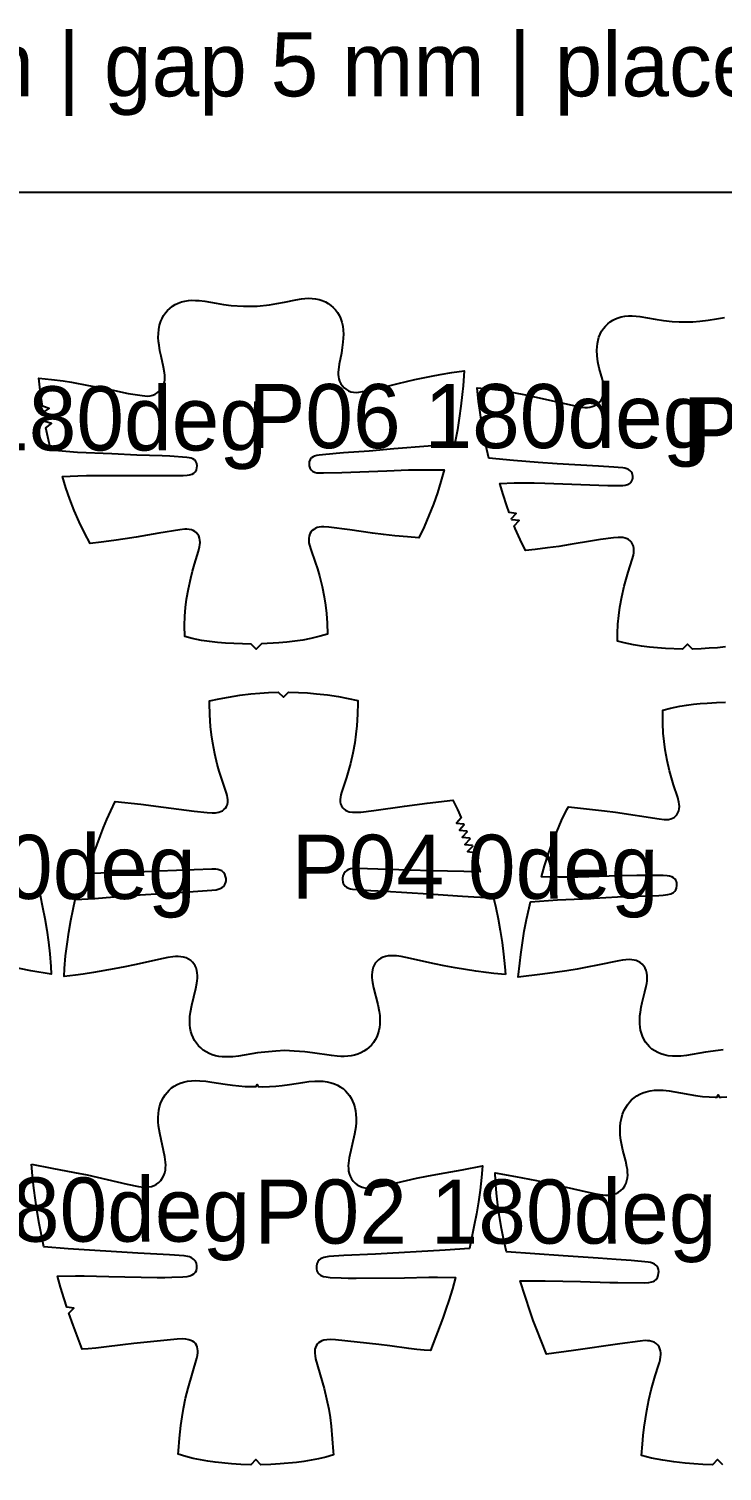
# Model space of a CAD drawing. Header units: millimetres. Extents: x 0 to 2016, y 0 to 4064.
# Drawn here: x 351 to 622, y 3501 to 4064 of the extents above; entities that cross this region are included whole.
import ezdxf

# ---------------------------------------------------------------- set-up
doc = ezdxf.new("R2010")
doc.units = ezdxf.units.MM
for name, color, linetype in [('ANNOTATION', 3, 'Continuous'), ('LEATHER', 1, 'Continuous'), ('PIECES', 5, 'Continuous')]:
    doc.layers.add(name, color=color, linetype=linetype)

msp = doc.modelspace()

# ---------------------------------------------------------------- linework, layer by layer
at = {"layer": 'LEATHER'}
msp.add_lwpolyline([(0, 0), (2000, 0), (2000, 4000), (0, 4000)], close=True, dxfattribs=at)
at = {"layer": 'PIECES'}
for points in [[(441.81, 3823.95), (439.84, 3821.91), (437.81, 3823.88), (431.04, 3824.08), (427.87, 3824.25), (424.71, 3824.49), (421.57, 3824.85), (418.44, 3825.33), (414.82, 3826.09), (411.9, 3826.85), (411.85, 3831.09), (412, 3834.83), (412.26, 3838.12), (412.66, 3841.39), (413.35, 3845.5), (414.25, 3849.58), (414.95, 3852.33), (415.74, 3855.06), (417.29, 3860.07), (417.71, 3861.79), (417.85, 3862.65), (417.9, 3863.52), (417.86, 3864.4), (417.69, 3865.26), (417.38, 3866.07), (416.93, 3866.82), (416.43, 3867.37), (415.85, 3867.83), (415.2, 3868.19), (414.49, 3868.45), (413.65, 3868.63), (412.78, 3868.7), (411.91, 3868.69), (409.96, 3868.5), (401.74, 3867.15), (393.01, 3865.58), (388.63, 3864.88), (384.24, 3864.25), (379.34, 3863.61), (374.96, 3863.1), (372.76, 3867.31), (370.71, 3871.61), (368.82, 3875.98), (367.11, 3880.35), (365.55, 3884.77), (364.16, 3889.24), (370.23, 3889.52), (373.57, 3889.62), (378.04, 3889.68), (386.57, 3889.68), (404.14, 3889.58), (411.29, 3889.66), (412.86, 3889.74), (413.83, 3889.88), (414.76, 3890.16), (415.45, 3890.56), (416.03, 3891.12), (416.44, 3891.82), (416.69, 3892.6), (416.76, 3893.44), (416.63, 3894.27), (416.26, 3895.06), (415.68, 3895.72), (415.11, 3896.1), (414.48, 3896.36), (413.59, 3896.57), (412.68, 3896.68), (406.04, 3897.12), (403.15, 3897.26), (393.16, 3897.59), (383.48, 3898.11), (370.06, 3898.67), (365.47, 3898.98), (359.63, 3899.52), (358.44, 3904.72), (357.73, 3908.25), (359.97, 3909.92), (357.29, 3910.7), (357.2, 3911.2), (359.46, 3912.85), (356.78, 3913.66), (356.71, 3914.16), (359, 3915.76), (356.34, 3916.63), (355.64, 3921.73), (354.96, 3927.63), (359.88, 3927.12), (364.45, 3926.51), (367.75, 3925.98), (374.32, 3924.79), (380.95, 3923.54), (389.79, 3921.66), (395.33, 3920.81), (396.38, 3920.68), (397.43, 3920.64), (398.48, 3920.73), (399.44, 3920.97), (400.35, 3921.36), (401.19, 3921.88), (401.96, 3922.51), (402.7, 3923.32), (403.31, 3924.23), (403.75, 3925.23), (403.98, 3926.09), (404.11, 3926.97), (404.14, 3927.86), (404.1, 3928.76), (404.01, 3929.65), (403.63, 3931.85), (402.65, 3936.15), (402.22, 3938.28), (401.87, 3940.43), (401.69, 3941.96), (401.6, 3943.48), (401.61, 3945.01), (401.75, 3946.63), (402.06, 3948.23), (402.54, 3949.78), (403.04, 3950.92), (403.65, 3952.01), (404.35, 3953.03), (405.16, 3953.97), (406.06, 3954.83), (407.09, 3955.64), (408.2, 3956.33), (409.38, 3956.9), (410.61, 3957.34), (411.96, 3957.68), (413.33, 3957.88), (414.72, 3957.96), (416.12, 3957.95), (417.51, 3957.85), (419.73, 3957.57), (424.13, 3956.8), (427.09, 3956.32), (430.07, 3955.96), (434.81, 3955.64), (440.21, 3955.74), (444.93, 3956.21), (447.9, 3956.69), (450.84, 3957.27), (455.21, 3958.19), (457.42, 3958.55), (458.81, 3958.69), (460.21, 3958.76), (461.6, 3958.72), (462.98, 3958.57), (464.34, 3958.28), (465.58, 3957.88), (466.78, 3957.35), (467.91, 3956.7), (468.97, 3955.93), (469.9, 3955.1), (470.74, 3954.19), (471.48, 3953.19), (472.12, 3952.13), (472.66, 3951), (473.2, 3949.47), (473.56, 3947.89), (473.76, 3946.27), (473.83, 3944.74), (473.79, 3943.21), (473.66, 3941.69), (473.39, 3939.53), (473.03, 3937.38), (472.2, 3933.05), (471.9, 3930.84), (471.84, 3929.94), (471.83, 3929.04), (471.89, 3928.15), (472.05, 3927.28), (472.31, 3926.43), (472.79, 3925.44), (473.43, 3924.56), (474.19, 3923.78), (474.99, 3923.17), (475.85, 3922.68), (476.77, 3922.32), (477.73, 3922.11), (478.78, 3922.06), (479.83, 3922.14), (484.16, 3922.9), (486.39, 3923.34), (495.16, 3925.53), (501.73, 3927.02), (508.27, 3928.43), (511.54, 3929.08), (516.09, 3929.84), (520.99, 3930.52), (520.52, 3924.6), (520.19, 3921.27), (519.67, 3916.65), (519.05, 3912.05), (518.31, 3907.51), (517.3, 3902.27), (511.49, 3901.53), (506.91, 3901.06), (493.52, 3900.03), (483.86, 3899.18), (473.89, 3898.5), (471, 3898.26), (464.39, 3897.58), (463.48, 3897.44), (462.6, 3897.2), (461.98, 3896.91), (461.42, 3896.52), (460.86, 3895.84), (460.52, 3895.03), (460.42, 3894.2), (460.52, 3893.36), (460.79, 3892.59), (461.23, 3891.91), (461.83, 3891.37), (462.53, 3891), (463.47, 3890.74), (464.44, 3890.64), (466.02, 3890.62), (473.17, 3890.79), (490.72, 3891.5), (499.24, 3891.8), (503.72, 3891.89), (507.06, 3891.91), (513.14, 3891.84), (511.9, 3887.33), (510.5, 3882.85), (508.94, 3878.43), (507.2, 3873.99), (505.3, 3869.62), (503.25, 3865.34), (498.86, 3865.7), (493.94, 3866.17), (489.53, 3866.64), (485.13, 3867.19), (476.35, 3868.46), (468.08, 3869.52), (466.13, 3869.63), (465.26, 3869.61), (464.4, 3869.51), (463.56, 3869.3), (462.86, 3869.02), (462.23, 3868.63), (461.66, 3868.16), (461.18, 3867.59), (460.75, 3866.83), (460.48, 3866), (460.34, 3865.14), (460.32, 3864.26), (460.4, 3863.4), (460.57, 3862.53), (461.06, 3860.84), (462.78, 3855.88), (463.66, 3853.18), (464.46, 3850.45), (465.49, 3846.41), (466.34, 3842.32), (466.85, 3839.07), (467.23, 3835.8), (467.5, 3832.06), (467.6, 3827.82), (464.71, 3826.96), (461.12, 3826.08), (458.01, 3825.48), (454.88, 3825.02), (451.73, 3824.66), (448.57, 3824.38), (441.81, 3823.95)], [(537.03, 3694.97), (532.6, 3695.44), (529.5, 3695.82), (525.54, 3696.38), (517.4, 3697.69), (513.21, 3698.44), (509.43, 3699.19), (498.24, 3701.68), (496.39, 3702.02), (494.53, 3702.27), (493.47, 3702.35), (492.41, 3702.37), (491.36, 3702.29), (490.32, 3702.11), (489.32, 3701.79), (488.38, 3701.34), (487.51, 3700.74), (486.86, 3700.13), (486.29, 3699.44), (485.82, 3698.68), (485.46, 3697.87), (485.17, 3696.9), (485, 3695.91), (484.94, 3694.9), (484.96, 3693.89), (485.06, 3692.87), (485.21, 3691.86), (485.62, 3689.86), (487.27, 3683.29), (487.78, 3680.63), (488, 3678.99), (488.1, 3677.35), (488.07, 3675.7), (487.92, 3674.41), (487.67, 3673.14), (487.3, 3671.91), (486.82, 3670.71), (486.23, 3669.58), (485.54, 3668.52), (484.75, 3667.53), (483.87, 3666.63), (482.89, 3665.81), (481.8, 3665.08), (480.64, 3664.46), (479.43, 3663.95), (478.17, 3663.57), (476.84, 3663.29), (475.5, 3663.12), (474.14, 3663.05), (472.78, 3663.06), (471.42, 3663.14), (469.16, 3663.38), (461.75, 3664.5), (458.84, 3664.86), (454.55, 3665.19), (451.02, 3665.36), (447.5, 3665.17), (443.21, 3664.8), (440.3, 3664.42), (432.91, 3663.24), (430.64, 3662.98), (429.28, 3662.9), (427.92, 3662.87), (426.57, 3662.93), (425.22, 3663.09), (423.89, 3663.36), (422.63, 3663.73), (421.41, 3664.23), (420.24, 3664.84), (419.15, 3665.57), (418.17, 3666.37), (417.28, 3667.27), (416.48, 3668.25), (415.78, 3669.31), (415.19, 3670.43), (414.7, 3671.63), (414.32, 3672.86), (414.05, 3674.13), (413.9, 3675.41), (413.85, 3677.06), (413.94, 3678.71), (414.15, 3680.35), (414.64, 3683.01), (416.24, 3689.6), (416.63, 3691.59), (416.77, 3692.61), (416.86, 3693.62), (416.88, 3694.64), (416.81, 3695.65), (416.64, 3696.64), (416.34, 3697.6), (415.96, 3698.41), (415.49, 3699.17), (414.92, 3699.85), (414.26, 3700.46), (413.39, 3701.05), (412.45, 3701.49), (411.44, 3701.8), (410.4, 3701.98), (409.35, 3702.05), (408.29, 3702.03), (407.23, 3701.94), (405.37, 3701.67), (403.52, 3701.31), (392.35, 3698.74), (388.58, 3697.96), (384.4, 3697.18), (376.27, 3695.8), (372.31, 3695.21), (369.22, 3694.81), (364.79, 3694.3), (364.98, 3697.35), (365.43, 3702.3), (365.97, 3706.92), (366.64, 3711.51), (367.42, 3716.05), (368.32, 3720.56), (369.15, 3724.26), (376.81, 3724.73), (381.29, 3725.05), (394.49, 3726.07), (411.42, 3727.19), (417.05, 3727.53), (422.49, 3727.92), (424.18, 3728.1), (424.99, 3728.27), (425.77, 3728.52), (426.49, 3728.9), (427, 3729.31), (427.42, 3729.81), (427.74, 3730.38), (427.95, 3731.04), (428.04, 3731.73), (428.02, 3732.42), (427.87, 3733.29), (427.55, 3734.12), (427.05, 3734.84), (426.39, 3735.42), (425.66, 3735.78), (424.88, 3735.99), (424.06, 3736.11), (422.43, 3736.17), (401.81, 3735.36), (393.49, 3734.96), (374.33, 3734.46), (375.31, 3738.28), (376.46, 3742.17), (377.67, 3745.73), (378.98, 3749.25), (380.21, 3752.36), (381.5, 3755.43), (383.02, 3758.86), (384.74, 3762.51), (394.74, 3761.42), (403.67, 3760.3), (415.6, 3758.7), (420.64, 3758.15), (422.67, 3758.06), (423.95, 3758.11), (425.2, 3758.32), (425.93, 3758.56), (426.61, 3758.89), (427.23, 3759.32), (427.76, 3759.85), (428.23, 3760.58), (428.54, 3761.39), (428.7, 3762.24), (428.72, 3763.14), (428.62, 3764.02), (428.42, 3764.9), (428.17, 3765.78), (426.23, 3771.62), (425.38, 3774.33), (424.61, 3777.07), (423.62, 3781.12), (422.83, 3785.22), (422.36, 3788.48), (422.01, 3791.75), (421.68, 3796.28), (421.52, 3800.81), (421.53, 3801.72), (425.29, 3802.54), (429.05, 3803.24), (433.36, 3803.91), (437.69, 3804.43), (441.17, 3804.75), (444.65, 3804.99), (448.43, 3805.13), (450.44, 3803.14), (452.43, 3805.15), (456.32, 3805.03), (459.8, 3804.83), (463.28, 3804.53), (467.61, 3804.04), (471.93, 3803.4), (475.69, 3802.73), (479.46, 3801.94), (479.47, 3801.04), (479.35, 3796.5), (479.06, 3791.97), (478.73, 3788.7), (478.29, 3785.43), (477.53, 3781.33), (476.57, 3777.27), (475.82, 3774.53), (474.99, 3771.81), (473.1, 3765.95), (472.85, 3765.08), (472.67, 3764.19), (472.57, 3763.31), (472.6, 3762.41), (472.76, 3761.56), (473.08, 3760.75), (473.55, 3760.03), (474.09, 3759.5), (474.71, 3759.07), (475.4, 3758.75), (476.12, 3758.52), (477.38, 3758.32), (478.66, 3758.28), (480.69, 3758.38), (485.72, 3758.97), (497.64, 3760.66), (506.56, 3761.85), (516.56, 3763.02), (518.3, 3759.38), (519.76, 3756.14), (517.96, 3754.01), (520.75, 3753.85), (520.95, 3753.39), (519.12, 3751.28), (521.9, 3751.08), (522.09, 3750.61), (520.22, 3748.54), (523, 3748.29), (523.18, 3747.82), (521.26, 3745.78), (524.04, 3745.47), (524.2, 3745), (522.25, 3743), (525.02, 3742.64), (526.17, 3738.86), (527.18, 3735.05), (508.02, 3735.41), (499.69, 3735.74), (479.07, 3736.38), (477.43, 3736.31), (476.62, 3736.19), (475.84, 3735.97), (475.12, 3735.6), (474.46, 3735.02), (473.96, 3734.3), (473.65, 3733.47), (473.5, 3732.6), (473.49, 3731.9), (473.59, 3731.22), (473.8, 3730.56), (474.13, 3729.99), (474.55, 3729.5), (475.07, 3729.09), (475.79, 3728.71), (476.57, 3728.47), (477.38, 3728.31), (479.08, 3728.14), (484.51, 3727.79), (490.14, 3727.5), (507.09, 3726.51), (520.3, 3725.59), (524.78, 3725.3), (532.44, 3724.89), (533.3, 3721.2), (534.23, 3716.69), (535.04, 3712.16), (535.75, 3707.57), (536.33, 3702.96), (536.82, 3698.01), (537.03, 3694.97)], [(352.17, 3621.05), (360.09, 3619.47), (368.91, 3617.86), (373.77, 3616.94), (377.78, 3616.05), (385.58, 3614.16), (389.4, 3613.28), (393.84, 3612.41), (395.87, 3612.13), (396.89, 3612.09), (397.91, 3612.16), (398.96, 3612.39), (399.97, 3612.76), (400.91, 3613.28), (401.77, 3613.93), (402.57, 3614.75), (403.24, 3615.67), (403.77, 3616.68), (404.11, 3617.66), (404.34, 3618.67), (404.46, 3619.69), (404.49, 3620.73), (404.44, 3621.78), (404.16, 3623.88), (402.16, 3633.12), (401.73, 3635.96), (401.59, 3637.59), (401.56, 3639.23), (401.65, 3640.86), (401.83, 3642.17), (402.12, 3643.46), (402.5, 3644.72), (403, 3645.95), (403.57, 3647.05), (404.24, 3648.09), (404.99, 3649.07), (405.84, 3649.96), (406.78, 3650.77), (407.84, 3651.51), (408.97, 3652.13), (410.16, 3652.64), (411.39, 3653.04), (412.95, 3653.38), (414.55, 3653.57), (416.15, 3653.64), (417.76, 3653.6), (420.11, 3653.4), (422.44, 3653.09), (427.64, 3652.24), (430.52, 3651.83), (433.02, 3651.56), (435.54, 3651.39), (438.29, 3651.29), (439.83, 3651.3), (440.23, 3652.1), (440.63, 3651.29), (442.17, 3651.28), (444.93, 3651.35), (447.44, 3651.5), (449.95, 3651.75), (452.83, 3652.14), (458.04, 3652.95), (460.37, 3653.24), (462.72, 3653.42), (464.33, 3653.45), (465.94, 3653.37), (467.53, 3653.17), (469.09, 3652.81), (470.32, 3652.4), (471.5, 3651.89), (472.62, 3651.25), (473.68, 3650.51), (474.61, 3649.69), (475.45, 3648.79), (476.2, 3647.81), (476.86, 3646.76), (477.42, 3645.65), (477.91, 3644.43), (478.29, 3643.16), (478.56, 3641.87), (478.73, 3640.55), (478.81, 3638.92), (478.76, 3637.29), (478.62, 3635.66), (478.16, 3632.82), (476.09, 3623.59), (475.79, 3621.5), (475.74, 3620.45), (475.76, 3619.41), (475.87, 3618.38), (476.09, 3617.37), (476.42, 3616.39), (476.94, 3615.38), (477.6, 3614.45), (478.4, 3613.63), (479.26, 3612.97), (480.19, 3612.45), (481.19, 3612.06), (482.25, 3611.83), (483.26, 3611.75), (484.28, 3611.78), (486.32, 3612.04), (490.76, 3612.88), (494.59, 3613.73), (502.4, 3615.55), (506.42, 3616.42), (511.29, 3617.3), (520.12, 3618.84), (528.06, 3620.36), (527.69, 3615.83), (527.15, 3610.95), (526.49, 3606.34), (525.72, 3601.75), (524.89, 3597.22), (523.99, 3592.71), (523, 3588.15), (513.5, 3587.51), (486.37, 3585.97), (474, 3585.41), (468.19, 3585.05), (466.79, 3584.84), (466.14, 3584.66), (465.52, 3584.42), (464.94, 3584.11), (464.42, 3583.69), (463.86, 3583), (463.48, 3582.2), (463.27, 3581.25), (463.28, 3580.27), (463.46, 3579.46), (463.83, 3578.72), (464.38, 3578.12), (465.08, 3577.66), (466.03, 3577.29), (467.04, 3577.07), (468.69, 3576.88), (473.02, 3576.67), (475.7, 3576.6), (478.78, 3576.59), (497.65, 3576.75), (507.23, 3576.96), (510.56, 3576.96), (517.63, 3576.82), (516.4, 3572.46), (515.01, 3567.94), (513.86, 3564.46), (512.63, 3561.01), (507.8, 3548.41), (505.37, 3548.54), (502.48, 3548.79), (499.38, 3549.16), (491.95, 3550.15), (487.61, 3550.68), (470.71, 3552.55), (468.69, 3552.65), (467.41, 3552.6), (466.15, 3552.38), (465.43, 3552.15), (464.76, 3551.82), (464.14, 3551.4), (463.61, 3550.87), (463.2, 3550.26), (462.91, 3549.58), (462.72, 3548.87), (462.64, 3548.12), (462.64, 3547.37), (462.77, 3546.28), (463, 3545.2), (466.27, 3533.53), (467.27, 3529.54), (468.09, 3525.52), (468.6, 3522.23), (469, 3518.93), (469.5, 3513.99), (469.87, 3509.04), (469.93, 3507.73), (466.93, 3506.84), (464.13, 3506.13), (461.31, 3505.56), (458.43, 3505.11), (455.55, 3504.77), (449.09, 3504.16), (445.52, 3503.93), (441.65, 3503.84), (439.66, 3505.84), (437.65, 3503.85), (433.78, 3503.98), (430.21, 3504.24), (423.76, 3504.89), (420.88, 3505.26), (418.01, 3505.73), (415.19, 3506.33), (412.39, 3507.05), (409.4, 3507.96), (409.47, 3509.28), (409.88, 3514.23), (410.42, 3519.16), (410.85, 3522.46), (411.38, 3525.74), (412.23, 3529.76), (413.26, 3533.74), (416.63, 3545.38), (416.87, 3546.46), (417.01, 3547.55), (417.01, 3548.3), (416.93, 3549.05), (416.76, 3549.77), (416.47, 3550.44), (416.06, 3551.06), (415.53, 3551.59), (414.92, 3552.02), (414.25, 3552.35), (413.54, 3552.59), (412.28, 3552.82), (411, 3552.88), (408.97, 3552.79), (392.06, 3551.06), (387.72, 3550.56), (380.28, 3549.63), (377.17, 3549.28), (374.28, 3549.06), (371.85, 3548.94), (368.35, 3558.27), (366.64, 3562.97), (368.6, 3564.96), (365.83, 3565.34), (364.8, 3568.54), (363.45, 3573.07), (362.25, 3577.43), (369.32, 3577.52), (372.65, 3577.49), (382.23, 3577.21), (401.1, 3576.89), (404.18, 3576.89), (406.86, 3576.93), (411.19, 3577.11), (412.84, 3577.29), (413.85, 3577.5), (414.81, 3577.86), (415.51, 3578.31), (416.07, 3578.91), (416.44, 3579.65), (416.62, 3580.45), (416.64, 3581.43), (416.44, 3582.39), (416.07, 3583.19), (415.51, 3583.89), (415, 3584.3), (414.42, 3584.63), (413.79, 3584.87), (413.15, 3585.05), (411.75, 3585.27), (405.94, 3585.68), (393.58, 3586.33), (366.46, 3588.09), (356.97, 3588.81), (356.01, 3593.37), (355.15, 3597.89), (354.36, 3602.42), (353.63, 3607.02), (353, 3611.64), (352.5, 3616.52), (352.17, 3621.05)]]:
    msp.add_lwpolyline(points, close=True, dxfattribs=at)
for points in [[(622.94, 3822.8), (619.79, 3822.49), (616.63, 3822.26), (613.46, 3822.08), (610.1, 3821.93), (608.1, 3823.92), (606.11, 3821.91), (599.58, 3822.18), (596.42, 3822.38), (593.26, 3822.66), (590.12, 3823.04), (586.99, 3823.56), (583.38, 3824.35), (580.8, 3825.05), (580.81, 3827.98), (580.99, 3831.72), (581.29, 3835), (581.72, 3838.26), (582.46, 3842.37), (583.39, 3846.44), (584.12, 3849.18), (584.94, 3851.9), (586.54, 3856.9), (586.99, 3858.61), (587.14, 3859.48), (587.2, 3860.35), (587.15, 3861.22), (586.98, 3862.07), (586.66, 3862.88), (586.21, 3863.62), (585.72, 3864.17), (585.15, 3864.62), (584.51, 3864.99), (583.82, 3865.25), (582.93, 3865.44), (582.02, 3865.49), (581.1, 3865.47), (579.23, 3865.32), (574.21, 3864.64), (571.06, 3864.16), (562.31, 3862.67), (557.93, 3862), (553.54, 3861.42), (548.63, 3860.83), (544.88, 3860.43), (542.84, 3864.64), (540.92, 3869), (540.5, 3870.05), (542.36, 3872.14), (539.57, 3872.37), (539.39, 3872.83), (541.3, 3874.88), (538.52, 3875.18), (537.56, 3877.83), (536.12, 3882.29), (534.91, 3886.54), (540.44, 3886.72), (543.96, 3886.75), (548.22, 3886.72), (552.48, 3886.63), (577.06, 3885.8), (579.77, 3885.74), (582.86, 3885.78), (583.81, 3885.87), (584.73, 3886.08), (585.24, 3886.31), (585.71, 3886.62), (586.1, 3887.02), (586.42, 3887.52), (586.63, 3888.08), (586.74, 3888.67), (586.76, 3889.32), (586.67, 3889.96), (586.46, 3890.56), (586.12, 3891.12), (585.67, 3891.59), (585.14, 3891.97), (584.41, 3892.3), (583.64, 3892.51), (582.85, 3892.64), (581.12, 3892.79), (579.39, 3892.88), (573.42, 3893.31), (557.19, 3894.2), (549.9, 3894.69), (540.17, 3895.49), (530.53, 3896.46), (529.39, 3901.48), (528.49, 3906), (527.71, 3910.57), (527.04, 3915.17), (526.6, 3918.49), (525.99, 3923.78), (525.99, 3923.78), (530.45, 3923.45), (535.38, 3922.86), (540.19, 3922.06), (544.96, 3921.09), (554.92, 3918.85), (565.97, 3916.44), (567.01, 3916.28), (568.06, 3916.19), (569.11, 3916.21), (570.02, 3916.32), (570.9, 3916.52), (571.75, 3916.84), (572.55, 3917.27), (573.28, 3917.81), (573.87, 3918.4), (574.37, 3919.06), (574.78, 3919.79), (575.09, 3920.57), (575.32, 3921.45), (575.45, 3922.34), (575.48, 3923.25), (575.43, 3924.17), (575.31, 3925.08), (574.89, 3927.08), (573.7, 3931.53), (573.17, 3934.02), (572.87, 3936.26), (572.77, 3938.53), (572.82, 3939.82), (572.95, 3941.11), (573.19, 3942.38), (573.55, 3943.63), (574.02, 3944.8), (574.6, 3945.91), (575.28, 3946.96), (576.08, 3947.92), (576.97, 3948.8), (577.92, 3949.55), (578.93, 3950.2), (580, 3950.74), (581.12, 3951.18), (582.28, 3951.51), (583.7, 3951.78), (585.14, 3951.9), (586.58, 3951.91), (588.03, 3951.82), (589.48, 3951.66), (592.51, 3951.17), (595.53, 3950.6), (598.79, 3950.08), (602.08, 3949.72), (604.83, 3949.58), (610.19, 3949.6), (612.93, 3949.77), (616.22, 3950.16), (619.48, 3950.72), (622.5, 3951.31)], [(622.06, 3665.62), (620.08, 3665.41), (615.16, 3664.71), (607.74, 3663.5), (605.48, 3663.24), (603.86, 3663.15), (602.24, 3663.18), (600.62, 3663.34), (599.03, 3663.65), (597.75, 3664.05), (596.52, 3664.56), (595.35, 3665.2), (594.25, 3665.96), (593.31, 3666.79), (592.46, 3667.7), (591.71, 3668.7), (591.06, 3669.78), (590.53, 3670.92), (590.12, 3672.09), (589.82, 3673.3), (589.62, 3674.52), (589.51, 3675.76), (589.48, 3677.31), (589.56, 3678.86), (589.72, 3680.4), (590.03, 3682.29), (590.44, 3684.17), (591.51, 3688.23), (592.04, 3690.45), (592.23, 3691.49), (592.37, 3692.52), (592.43, 3693.56), (592.4, 3694.59), (592.25, 3695.61), (591.97, 3696.6), (591.57, 3697.5), (591.05, 3698.32), (590.4, 3699.06), (589.65, 3699.68), (588.89, 3700.12), (588.08, 3700.44), (587.24, 3700.67), (586.37, 3700.8), (585.49, 3700.86), (584.08, 3700.81), (582.69, 3700.65), (581.31, 3700.4), (572.96, 3698.66), (568.98, 3697.88), (565, 3697.14), (561, 3696.46), (556.3, 3695.77), (551.58, 3695.15), (542.03, 3694.05), (542.62, 3699.48), (543.04, 3702.81), (543.69, 3707.41), (544.44, 3711.99), (545.3, 3716.51), (546.29, 3721), (546.89, 3723.42), (557.4, 3724.09), (567.11, 3724.6), (580.76, 3725.26), (592.15, 3725.72), (596.92, 3725.87), (598.66, 3725.97), (600.38, 3726.19), (601.61, 3726.48), (602.18, 3726.72), (602.7, 3727.05), (603.18, 3727.52), (603.55, 3728.09), (603.81, 3728.73), (603.98, 3729.71), (603.92, 3730.7), (603.79, 3731.26), (603.58, 3731.78), (603.27, 3732.25), (602.69, 3732.77), (601.99, 3733.13), (601.11, 3733.38), (600.21, 3733.51), (598.61, 3733.61), (591.55, 3733.69), (588.4, 3733.66), (581.62, 3733.52), (569.59, 3733.15), (565.38, 3733.05), (561.18, 3733), (557.82, 3733.01), (551.09, 3733.17), (552.28, 3737.41), (553.71, 3741.87), (555.29, 3746.29), (557.06, 3750.71), (558.99, 3755.07), (561.07, 3759.35), (561.62, 3760.4), (566.37, 3759.93), (575.67, 3758.9), (580.06, 3758.32), (597.04, 3755.69), (599.02, 3755.5), (599.88, 3755.49), (600.72, 3755.54), (601.56, 3755.71), (602.24, 3755.97), (602.88, 3756.32), (603.45, 3756.77), (603.95, 3757.3), (604.41, 3758.04), (604.73, 3758.84), (604.91, 3759.69), (604.96, 3760.56), (604.9, 3761.43), (604.76, 3762.3), (604.31, 3764.01), (602.7, 3769.01), (601.87, 3771.72), (601.13, 3774.46), (600.18, 3778.53), (599.42, 3782.63), (598.97, 3785.9), (598.66, 3789.17), (598.46, 3792.91), (598.43, 3796.66), (598.48, 3798.07), (601.48, 3798.88), (605.09, 3799.65), (607.76, 3800.09), (610.44, 3800.42), (613.12, 3800.68), (615.82, 3800.88), (619.38, 3801.09), (622.95, 3801.23)], [(333.2, 3727.57), (355.43, 3725.93), (356.43, 3721.35), (357.3, 3716.83), (358.05, 3712.29), (358.69, 3707.69), (359.21, 3703.08), (359.62, 3698.12), (359.79, 3695.1), (359.79, 3695.1), (351.87, 3696.51), (343.68, 3698.1)], [(621.86, 3503.84), (619.86, 3505.84), (617.86, 3503.84), (614.11, 3503.96), (610.63, 3504.17), (607.15, 3504.46), (602.82, 3504.94), (598.5, 3505.59), (594.11, 3506.45), (590.23, 3507.4), (590.56, 3511.88), (590.88, 3515.21), (591.27, 3518.52), (591.71, 3521.79), (592.22, 3525.05), (592.98, 3529.09), (593.91, 3533.1), (594.66, 3535.84), (595.5, 3538.56), (596.85, 3542.57), (597.18, 3543.66), (597.45, 3544.75), (597.64, 3545.86), (597.7, 3546.67), (597.68, 3547.47), (597.58, 3548.27), (597.36, 3549.04), (597.01, 3549.8), (596.54, 3550.49), (595.95, 3551.07), (595.11, 3551.61), (594.18, 3551.96), (593.35, 3552.14), (592.5, 3552.22), (591.65, 3552.23), (589.62, 3552.09), (581.65, 3551.01), (563.67, 3548.43), (553.15, 3546.99), (549.14, 3556.9), (547.94, 3560.03), (546.72, 3563.58), (542.76, 3575.53), (547.6, 3575.58), (552.6, 3575.55), (566.31, 3575.26), (577.83, 3574.93), (580.99, 3574.89), (591.4, 3574.83), (593.08, 3574.93), (594.22, 3575.12), (594.76, 3575.31), (595.26, 3575.58), (595.89, 3576.14), (596.35, 3576.85), (596.67, 3577.65), (596.83, 3578.49), (596.87, 3579.26), (596.77, 3580.02), (596.51, 3580.73), (596.16, 3581.26), (595.72, 3581.72), (595.2, 3582.09), (594.44, 3582.44), (593.64, 3582.67), (592.81, 3582.82), (586.13, 3583.46), (580.23, 3583.94), (573.29, 3584.41), (559.65, 3585.26), (537.42, 3586.89), (536.41, 3591.47), (535.55, 3595.99), (534.8, 3600.53), (534.16, 3605.13), (533.64, 3609.74), (533.22, 3614.7), (533.06, 3617.72), (533.06, 3617.72), (540.97, 3616.31), (549.16, 3614.72), (553.89, 3613.71), (566.51, 3610.74), (571.68, 3609.63), (574.01, 3609.23), (575.07, 3609.09), (576.14, 3609), (577.21, 3609), (578.27, 3609.09), (579.31, 3609.32), (580.31, 3609.67), (581.25, 3610.15), (582.11, 3610.77), (582.96, 3611.62), (583.66, 3612.61), (584.19, 3613.69), (584.5, 3614.71), (584.69, 3615.75), (584.77, 3616.81), (584.74, 3617.88), (584.65, 3618.96), (584.49, 3620.03), (584.03, 3622.22), (582.9, 3626.58), (582.47, 3628.5), (582.12, 3630.45), (581.89, 3632.41), (581.81, 3634.03), (581.83, 3635.65), (581.99, 3637.26), (582.3, 3638.92), (582.77, 3640.53), (583.41, 3642.08), (584, 3643.19), (584.69, 3644.24), (585.46, 3645.23), (586.32, 3646.13), (587.26, 3646.95), (588.34, 3647.71), (589.49, 3648.36), (590.7, 3648.89), (591.96, 3649.31), (593.58, 3649.67), (595.23, 3649.88), (596.89, 3649.95), (598.56, 3649.9), (600.9, 3649.68), (603.22, 3649.33), (611.3, 3647.88), (613.94, 3647.51), (616.59, 3647.28), (618.87, 3647.22), (619.64, 3647.24), (620.04, 3648.04), (620.44, 3647.24), (621.22, 3647.21), (623.5, 3647.27)]]:
    msp.add_lwpolyline(points, dxfattribs=at)

# ---------------------------------------------------------------- texts
at = {"layer": 'ANNOTATION'}
for s, p in [('Leather 2000x4000 mm | gap 5 mm | placed 275 | utilization 44.07%', (0, 4037.5)), ('P06 180deg', (436.69, 3900.31)), ('P05 180deg', (263.66, 3899.41)), ('P07 180deg', (606.27, 3895.18)), ('P03 0deg', (273.02, 3724.49)), ('P04 0deg', (453.65, 3724.55)), ('P01 180deg', (257.1, 3590.84)), ('P02 180deg', (439.11, 3590.08))]:
    msp.add_text(s, height=25, dxfattribs=at).set_placement(p)

doc.saveas('drawing.dxf')
